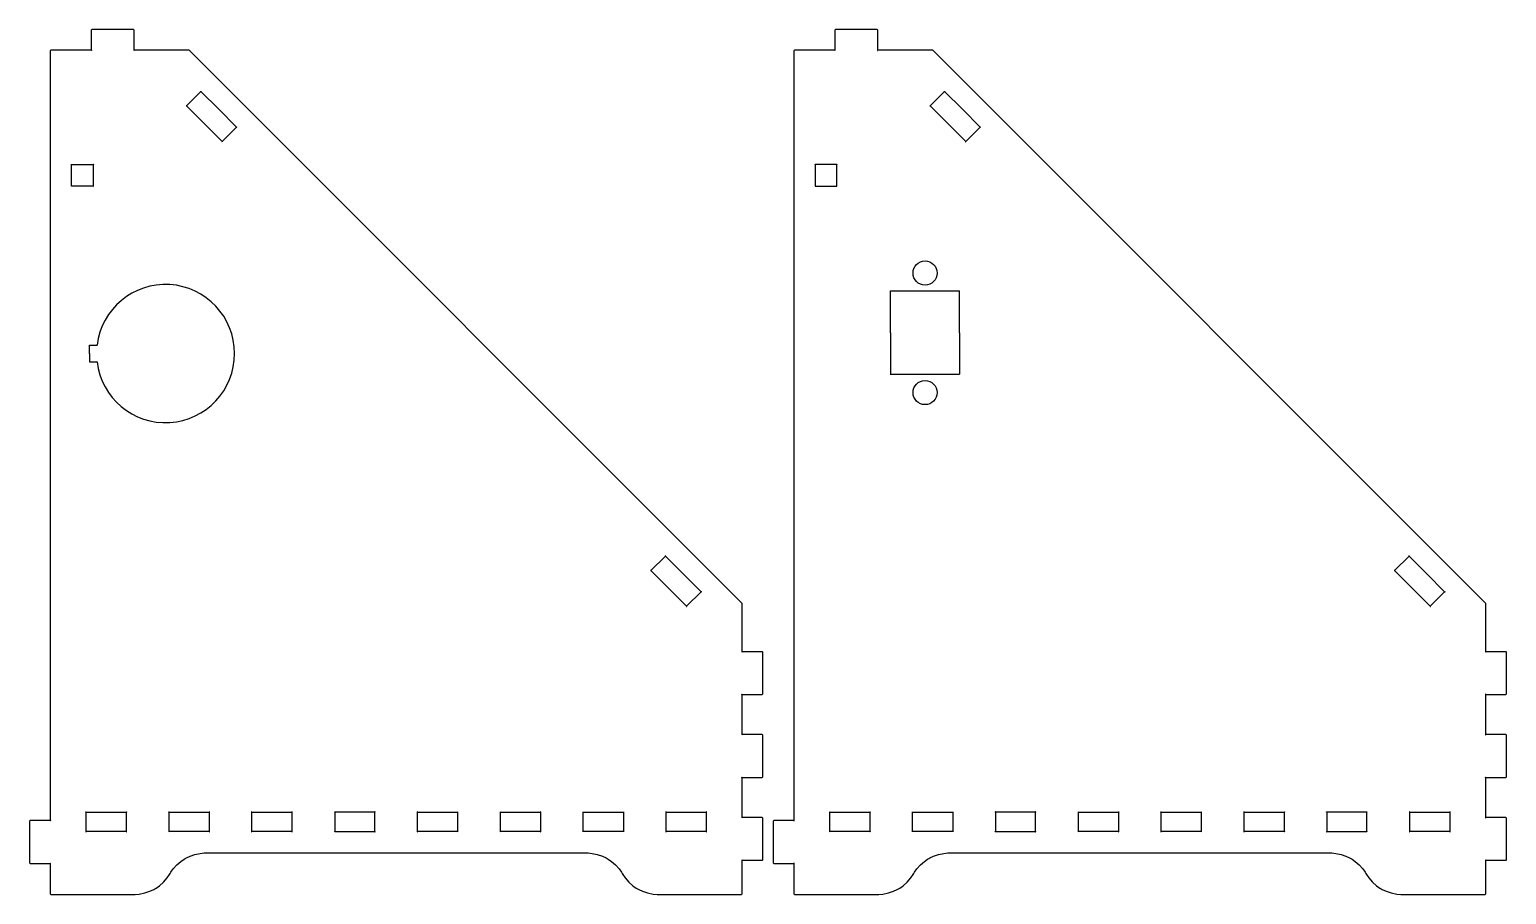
# Model space of a CAD drawing. Header units: millimetres. Extents: x 10 to 778, y 22 to 238.
# Drawn here: x 10.3 to 224.2, y 21.7 to 146.9 of the extents above; entities that cross this region are included whole.
import ezdxf

# ---------------------------------------------------------------- set-up
doc = ezdxf.new("R2010")
doc.units = ezdxf.units.MM
doc.layers.get('0').update_dxf_attribs({"linetype": 'CONTINUOUS'})

msp = doc.modelspace()

# ---------------------------------------------------------------- linework, layer by layer
for p, q in [((135, 109.07), (145, 109.07)), ((135, 103), (135, 109.07)), ((145, 103), (145, 109.07)), ((135, 103), (135, 97.02)), ((145, 103), (145, 97.02)), ((19, 100), (19, 101.2)), ((19, 101.2), (20.07, 101.2)), ((19, 99.98), (19, 100.02)), ((19, 100), (19, 98.8)), ((19, 98.8), (20.07, 98.8)), ((134.93, 97.02), (145, 97.02))]:
    msp.add_line(p, q)
for points in [[(25.36, 146.9), (25.34, 146.9), (19.34, 146.9), (19.32, 146.9), (19.27, 146.87), (19.24, 146.82), (19.24, 146.8), (19.24, 143.9), (19.25, 143.9), (19.28, 143.89), (19.28, 143.86), (19.25, 143.86), (19.24, 143.89), (19.24, 143.9), (13.4, 143.9), (13.38, 143.9), (13.33, 143.87), (13.3, 143.82), (13.3, 143.8), (13.3, 36.8), (13.3, 32.4), (13.31, 32.4), (13.34, 32.39), (13.34, 32.36), (13.31, 32.36), (13.3, 32.39), (13.3, 32.4), (10.4, 32.4), (10.38, 32.4), (10.33, 32.37), (10.3, 32.32), (10.3, 32.3), (10.3, 26.3), (10.3, 26.28), (10.33, 26.23), (10.38, 26.2), (10.4, 26.2), (13.3, 26.2), (13.3, 26.21), (13.31, 26.24), (13.34, 26.24), (13.34, 26.22), (13.31, 26.2), (13.3, 26.2), (13.3, 21.8), (13.3, 21.78), (13.33, 21.73), (13.38, 21.7), (13.4, 21.7), (25.4, 21.7), (25.6, 21.7), (26.2, 21.75), (26.98, 21.91), (27.73, 22.16), (28.28, 22.42), (28.45, 22.52), (28.62, 22.62), (29.11, 22.96), (29.71, 23.49), (30.24, 24.09), (30.58, 24.58), (30.68, 24.75), (30.78, 24.92), (31.11, 25.39), (31.62, 25.97), (32.2, 26.48), (32.67, 26.81), (32.84, 26.91), (33.01, 27.01), (33.54, 27.25), (34.26, 27.5), (35.02, 27.65), (35.6, 27.7), (35.79, 27.7), (91.01, 27.7), (91.2, 27.7), (91.78, 27.65), (92.53, 27.5), (93.26, 27.25), (93.79, 27.01), (93.96, 26.91), (94.12, 26.81), (94.6, 26.48), (95.18, 25.97), (95.69, 25.39), (96.02, 24.92), (96.12, 24.75), (96.22, 24.58), (96.56, 24.09), (97.09, 23.49), (97.68, 22.96), (98.18, 22.62), (98.35, 22.52), (98.52, 22.42), (99.07, 22.16), (99.82, 21.91), (100.6, 21.75), (101.2, 21.7), (101.4, 21.7), (113.4, 21.7), (113.42, 21.7), (113.47, 21.73), (113.5, 21.78), (113.5, 21.8), (113.5, 26.64), (113.49, 26.64), (113.46, 26.65), (113.46, 26.68), (113.48, 26.68), (113.5, 26.65), (113.5, 26.64), (116.4, 26.64), (116.42, 26.64), (116.47, 26.67), (116.5, 26.72), (116.5, 26.74), (116.5, 32.74), (116.5, 32.76), (116.47, 32.81), (116.42, 32.84), (116.4, 32.84), (113.5, 32.84), (113.49, 32.84), (113.46, 32.83), (113.46, 32.8), (113.48, 32.8), (113.5, 32.83), (113.5, 32.84), (113.5, 38.64), (113.49, 38.64), (113.46, 38.65), (113.46, 38.68), (113.48, 38.68), (113.5, 38.65), (113.5, 38.64), (116.4, 38.64), (116.42, 38.64), (116.47, 38.67), (116.5, 38.72), (116.5, 38.74), (116.5, 44.74), (116.5, 44.76), (116.47, 44.81), (116.42, 44.84), (116.4, 44.84), (113.5, 44.84), (113.49, 44.84), (113.46, 44.83), (113.46, 44.8), (113.48, 44.8), (113.5, 44.83), (113.5, 44.84), (113.5, 50.64), (113.49, 50.64), (113.46, 50.66), (113.46, 50.68), (113.48, 50.68), (113.5, 50.65), (113.5, 50.64), (116.4, 50.64), (116.42, 50.64), (116.47, 50.67), (116.5, 50.72), (116.5, 50.74), (116.5, 56.74), (116.5, 56.76), (116.47, 56.81), (116.42, 56.84), (116.4, 56.84), (113.5, 56.84), (113.5, 61.68), (113.5, 63.8), (113.5, 63.82), (113.47, 63.87), (113.47, 63.87), (33.47, 143.87), (33.47, 143.88), (33.42, 143.9), (33.4, 143.9), (31.28, 143.9), (25.44, 143.9), (25.44, 143.89), (25.42, 143.86), (25.4, 143.86), (25.4, 143.89), (25.43, 143.9), (25.44, 143.9), (25.44, 146.8), (25.44, 146.82), (25.41, 146.87)], [(206.77, 22.16), (207.52, 21.91), (208.3, 21.75), (208.9, 21.7), (209.1, 21.7), (221.1, 21.7), (221.12, 21.7), (221.17, 21.73), (221.2, 21.78), (221.2, 21.8), (221.2, 26.64), (224.1, 26.64), (224.12, 26.64), (224.17, 26.67), (224.2, 26.72), (224.2, 26.74), (224.2, 32.74), (224.2, 32.76), (224.17, 32.81), (224.12, 32.84), (224.1, 32.84), (221.2, 32.84), (221.2, 38.64), (221.19, 38.64), (221.16, 38.65), (221.16, 38.68), (221.19, 38.68), (221.2, 38.65), (221.2, 38.64), (224.1, 38.64), (224.12, 38.64), (224.17, 38.67), (224.2, 38.72), (224.2, 38.74), (224.2, 44.74), (224.2, 44.76), (224.17, 44.81), (224.12, 44.84), (224.1, 44.84), (221.2, 44.84), (221.2, 50.64), (221.2, 50.65), (221.19, 50.68), (221.16, 50.68), (221.16, 50.66), (221.19, 50.64), (221.2, 50.64), (224.1, 50.64), (224.12, 50.64), (224.17, 50.67), (224.2, 50.72), (224.2, 50.74), (224.2, 56.74), (224.2, 56.76), (224.17, 56.81), (224.12, 56.84), (224.1, 56.84), (221.2, 56.84), (221.2, 61.68), (221.2, 63.8), (221.2, 63.82), (221.18, 63.87), (221.17, 63.87), (141.17, 143.87), (141.16, 143.88), (141.12, 143.9), (141.1, 143.9), (138.98, 143.9), (133.14, 143.9), (133.14, 146.8), (133.14, 146.82), (133.11, 146.87), (133.06, 146.9), (133.04, 146.9), (127.04, 146.9), (127.02, 146.9), (126.97, 146.87), (126.94, 146.82), (126.94, 146.8), (126.94, 143.9), (126.95, 143.9), (126.98, 143.89), (126.98, 143.86), (126.95, 143.86), (126.94, 143.89), (126.94, 143.9), (121.1, 143.9), (121.08, 143.9), (121.03, 143.87), (121, 143.82), (121, 143.8), (121, 36.8), (121, 32.4), (121, 32.39), (121.01, 32.36), (121.04, 32.36), (121.04, 32.39), (121.01, 32.4), (121, 32.4), (118.1, 32.4), (118.08, 32.4), (118.03, 32.37), (118, 32.32), (118, 32.3), (118, 26.3), (118, 26.28), (118.03, 26.23), (118.08, 26.2), (118.1, 26.2), (121, 26.2), (121, 21.8), (121, 21.78), (121.03, 21.73), (121.08, 21.7), (121.1, 21.7), (133.1, 21.7), (133.3, 21.7), (133.9, 21.75), (134.68, 21.91), (135.43, 22.16), (135.98, 22.42), (136.15, 22.52), (136.32, 22.62), (136.81, 22.96), (137.41, 23.49), (137.94, 24.09), (138.28, 24.58), (138.38, 24.75), (138.48, 24.92), (138.81, 25.39), (139.32, 25.97), (139.9, 26.48), (140.37, 26.81), (140.54, 26.91), (140.71, 27.01), (141.24, 27.25), (141.96, 27.5), (142.72, 27.65), (143.3, 27.7), (143.49, 27.7), (198.71, 27.7), (198.9, 27.7), (199.48, 27.65), (200.24, 27.5), (200.96, 27.25), (201.49, 27.01), (201.66, 26.91), (201.83, 26.81), (202.3, 26.48), (202.88, 25.97), (203.39, 25.39), (203.72, 24.92), (203.82, 24.75), (203.92, 24.58), (204.26, 24.09), (204.79, 23.49), (205.38, 22.96), (205.88, 22.62), (206.05, 22.52), (206.22, 22.42)], [(133.13, 143.9), (133.1, 143.89), (133.1, 143.86), (133.12, 143.86), (133.14, 143.89), (133.14, 143.9)], [(35.13, 137.99), (35.11, 138), (35.09, 137.99), (35.11, 137.96), (35.12, 137.95), (37.7, 135.37), (40.28, 132.79), (38.19, 130.7), (38.2, 130.69), (38.21, 130.66), (38.19, 130.65), (38.17, 130.66), (38.18, 130.69), (38.19, 130.7), (33.03, 135.86), (33.02, 135.85), (32.99, 135.84), (32.98, 135.86), (32.99, 135.88), (33.02, 135.87), (33.03, 135.86), (35.12, 137.95), (35.12, 137.96)], [(140.69, 135.84), (140.72, 135.85), (140.73, 135.86), (145.89, 130.7), (147.98, 132.79), (145.4, 135.37), (142.81, 137.95), (142.82, 137.96), (142.83, 137.99), (142.81, 138), (142.79, 137.99), (142.81, 137.96), (142.81, 137.95), (140.73, 135.86), (140.72, 135.87), (140.69, 135.88), (140.67, 135.86)], [(40.28, 132.78), (40.32, 132.77), (40.33, 132.79), (40.32, 132.81), (40.28, 132.79), (40.28, 132.79)], [(148.03, 132.79), (148.01, 132.81), (147.98, 132.79), (147.98, 132.79), (147.98, 132.78), (148.01, 132.77)], [(145.88, 130.69), (145.87, 130.66), (145.89, 130.65), (145.91, 130.66), (145.9, 130.69), (145.89, 130.7)], [(16.4, 127.36), (16.38, 127.39), (16.36, 127.39), (16.36, 127.36), (16.39, 127.35), (16.4, 127.35)], [(16.4, 125.8), (16.4, 127.35), (19.5, 127.35), (19.5, 127.36), (19.51, 127.39), (19.54, 127.39), (19.54, 127.36), (19.51, 127.35), (19.5, 127.35), (19.5, 124.25), (19.5, 124.24), (19.51, 124.21), (19.54, 124.21), (19.54, 124.24), (19.51, 124.25), (19.5, 124.25), (16.4, 124.25)], [(124.09, 127.35), (124.1, 127.35), (124.1, 125.8), (124.1, 124.25), (124.1, 124.24), (124.09, 124.21), (124.06, 124.21), (124.06, 124.24), (124.09, 124.25), (124.1, 124.25), (127.2, 124.25), (127.21, 124.25), (127.24, 124.24), (127.24, 124.21), (127.21, 124.21), (127.2, 124.24), (127.2, 124.25), (127.2, 127.35), (127.21, 127.35), (127.24, 127.36), (127.24, 127.39), (127.21, 127.39), (127.2, 127.36), (127.2, 127.35), (124.1, 127.35), (124.1, 127.36), (124.09, 127.39), (124.06, 127.39), (124.06, 127.36)], [(16.4, 124.24), (16.4, 124.25), (16.39, 124.25), (16.36, 124.24), (16.36, 124.21), (16.38, 124.21)], [(102.37, 70.72), (102.38, 70.69), (102.39, 70.68), (100.3, 68.59), (100.29, 68.58), (100.26, 68.57), (100.25, 68.59), (100.26, 68.61), (100.29, 68.6), (100.3, 68.59), (105.46, 63.43), (105.45, 63.42), (105.44, 63.39), (105.46, 63.38), (105.48, 63.39), (105.47, 63.42), (105.46, 63.43), (107.55, 65.51), (107.56, 65.51), (107.59, 65.5), (107.6, 65.51), (107.59, 65.54), (107.56, 65.52), (107.55, 65.51), (104.97, 68.1), (102.39, 70.68), (102.39, 70.69), (102.41, 70.72), (102.39, 70.73)], [(213.18, 63.39), (213.17, 63.42), (213.16, 63.43), (208, 68.59), (210.09, 70.68), (212.67, 68.1), (215.25, 65.51), (213.16, 63.43), (213.16, 63.42), (213.14, 63.39), (213.16, 63.38)], [(210.09, 70.68), (210.09, 70.69), (210.11, 70.72), (210.09, 70.73), (210.07, 70.72), (210.08, 70.69)], [(208, 68.59), (207.99, 68.6), (207.96, 68.61), (207.95, 68.59), (207.96, 68.57), (207.99, 68.58)], [(215.3, 65.51), (215.29, 65.54), (215.25, 65.52), (215.25, 65.51), (215.25, 65.51), (215.29, 65.5)], [(113.46, 56.82), (113.46, 56.8), (113.48, 56.8), (113.5, 56.83), (113.5, 56.84), (113.49, 56.84)], [(221.19, 56.8), (221.2, 56.83), (221.2, 56.84), (221.19, 56.84), (221.16, 56.82), (221.16, 56.8)], [(221.19, 44.84), (221.16, 44.83), (221.16, 44.8), (221.19, 44.8), (221.2, 44.83), (221.2, 44.84)], [(18.5, 30.8), (18.5, 33.6), (18.49, 33.6), (18.46, 33.61), (18.46, 33.64), (18.48, 33.64), (18.5, 33.61), (18.5, 33.6), (24.3, 33.6), (24.3, 33.61), (24.31, 33.64), (24.34, 33.64), (24.34, 33.61), (24.31, 33.6), (24.3, 33.6), (24.3, 30.8), (21.4, 30.8)], [(33.4, 30.8), (30.5, 30.8), (30.49, 30.8), (30.46, 30.79), (30.46, 30.76), (30.49, 30.76), (30.5, 30.79), (30.5, 30.8), (30.5, 33.6), (30.49, 33.6), (30.46, 33.61), (30.46, 33.64), (30.49, 33.64), (30.5, 33.61), (30.5, 33.6), (36.3, 33.6), (36.3, 30.8)], [(36.34, 33.64), (36.31, 33.64), (36.3, 33.61), (36.3, 33.6), (36.31, 33.6), (36.34, 33.61)], [(42.48, 33.64), (42.46, 33.64), (42.46, 33.61), (42.49, 33.6), (42.5, 33.6), (48.3, 33.6), (48.31, 33.6), (48.34, 33.61), (48.34, 33.64), (48.31, 33.64), (48.3, 33.61), (48.3, 33.6), (48.3, 30.8), (45.4, 30.8), (42.5, 30.8), (42.5, 33.6), (42.5, 33.61)], [(60.34, 30.76), (60.34, 30.79), (60.31, 30.8), (60.3, 30.8), (60.3, 33.6), (54.5, 33.6), (54.5, 33.61), (54.48, 33.64), (54.46, 33.64), (54.46, 33.61), (54.49, 33.6), (54.5, 33.6), (54.5, 30.8), (54.49, 30.8), (54.46, 30.79), (54.46, 30.76), (54.48, 30.76), (54.5, 30.79), (54.5, 30.8), (57.4, 30.8), (60.3, 30.8), (60.3, 30.79), (60.31, 30.76)], [(60.34, 33.61), (60.34, 33.64), (60.31, 33.64), (60.3, 33.61), (60.3, 33.6), (60.31, 33.6)], [(66.5, 30.8), (66.5, 33.6), (66.5, 33.61), (66.48, 33.64), (66.46, 33.64), (66.46, 33.61), (66.49, 33.6), (66.5, 33.6), (72.3, 33.6), (72.3, 30.8), (69.4, 30.8)], [(72.3, 33.6), (72.31, 33.6), (72.34, 33.61), (72.34, 33.64), (72.31, 33.64), (72.3, 33.61)], [(84.31, 33.64), (84.3, 33.61), (84.3, 33.6), (84.3, 30.8), (81.4, 30.8), (78.5, 30.8), (78.49, 30.8), (78.46, 30.79), (78.46, 30.76), (78.48, 30.76), (78.5, 30.79), (78.5, 30.8), (78.5, 33.6), (78.5, 33.61), (78.48, 33.64), (78.46, 33.64), (78.46, 33.61), (78.49, 33.6), (78.5, 33.6), (84.3, 33.6), (84.31, 33.6), (84.34, 33.61), (84.34, 33.64)], [(93.4, 30.8), (90.5, 30.8), (90.5, 33.6), (90.5, 33.61), (90.48, 33.64), (90.46, 33.64), (90.46, 33.61), (90.49, 33.6), (90.5, 33.6), (96.3, 33.6), (96.3, 33.61), (96.31, 33.64), (96.34, 33.64), (96.34, 33.61), (96.31, 33.6), (96.3, 33.6), (96.3, 30.8), (96.31, 30.8), (96.34, 30.79), (96.34, 30.76), (96.31, 30.76), (96.3, 30.79), (96.3, 30.8)], [(102.48, 30.76), (102.5, 30.79), (102.5, 30.8), (102.5, 33.6), (102.5, 33.61), (102.48, 33.64), (102.46, 33.64), (102.46, 33.61), (102.49, 33.6), (102.5, 33.6), (108.3, 33.6), (108.31, 33.6), (108.34, 33.61), (108.34, 33.64), (108.31, 33.64), (108.3, 33.61), (108.3, 33.6), (108.3, 30.8), (105.4, 30.8), (102.5, 30.8), (102.49, 30.8), (102.46, 30.79), (102.46, 30.76)], [(126.19, 33.6), (126.2, 33.6), (126.2, 33.61), (126.18, 33.64), (126.16, 33.64), (126.16, 33.61)], [(126.16, 30.79), (126.16, 30.76), (126.18, 30.76), (126.2, 30.79), (126.2, 30.8), (126.2, 33.6), (132, 33.6), (132, 33.61), (132.01, 33.64), (132.04, 33.64), (132.04, 33.61), (132.01, 33.6), (132, 33.6), (132, 30.8), (132.01, 30.8), (132.04, 30.79), (132.04, 30.76), (132.01, 30.76), (132, 30.79), (132, 30.8), (129.1, 30.8), (126.2, 30.8), (126.19, 30.8)], [(141.1, 30.8), (138.2, 30.8), (138.19, 30.8), (138.16, 30.79), (138.16, 30.76), (138.18, 30.76), (138.2, 30.79), (138.2, 30.8), (138.2, 33.6), (138.2, 33.61), (138.18, 33.64), (138.16, 33.64), (138.16, 33.61), (138.19, 33.6), (138.2, 33.6), (144, 33.6), (144.01, 33.6), (144.04, 33.61), (144.04, 33.64), (144.01, 33.64), (144, 33.61), (144, 33.6), (144, 30.8), (144.01, 30.8), (144.04, 30.79), (144.04, 30.76), (144.01, 30.76), (144, 30.79), (144, 30.8)], [(156.01, 33.64), (156, 33.61), (156, 33.6), (150.2, 33.6), (150.2, 33.61), (150.19, 33.64), (150.16, 33.64), (150.16, 33.61), (150.19, 33.6), (150.2, 33.6), (150.2, 30.8), (150.2, 30.79), (150.19, 30.76), (150.16, 30.76), (150.16, 30.79), (150.19, 30.8), (150.2, 30.8), (153.1, 30.8), (156, 30.8), (156, 33.6), (156.01, 33.6), (156.04, 33.61), (156.04, 33.64)], [(162.16, 33.64), (162.16, 33.61), (162.19, 33.6), (162.2, 33.6), (162.2, 33.61), (162.19, 33.64)], [(162.2, 30.8), (162.2, 33.6), (168, 33.6), (168, 33.61), (168.01, 33.64), (168.04, 33.64), (168.04, 33.61), (168.01, 33.6), (168, 33.6), (168, 30.8), (168, 30.79), (168.01, 30.76), (168.04, 30.76), (168.04, 30.79), (168.01, 30.8), (168, 30.8), (165.1, 30.8)], [(180, 33.6), (180, 30.8), (180, 30.79), (180.01, 30.76), (180.04, 30.76), (180.04, 30.79), (180.01, 30.8), (180, 30.8), (177.1, 30.8), (174.2, 30.8), (174.2, 33.6), (174.19, 33.6), (174.16, 33.61), (174.16, 33.64), (174.19, 33.64), (174.2, 33.61), (174.2, 33.6)], [(180.01, 33.64), (180, 33.61), (180, 33.6), (180.01, 33.6), (180.04, 33.61), (180.04, 33.64)], [(189.1, 30.8), (186.2, 30.8), (186.19, 30.8), (186.16, 30.79), (186.16, 30.76), (186.19, 30.76), (186.2, 30.79), (186.2, 30.8), (186.2, 33.6), (186.2, 33.61), (186.19, 33.64), (186.16, 33.64), (186.16, 33.61), (186.19, 33.6), (186.2, 33.6), (192, 33.6), (192, 33.61), (192.01, 33.64), (192.04, 33.64), (192.04, 33.61), (192.01, 33.6), (192, 33.6), (192, 30.8), (192.01, 30.8), (192.04, 30.79), (192.04, 30.76), (192.01, 30.76), (192, 30.79), (192, 30.8)], [(198.2, 30.79), (198.2, 30.8), (201.1, 30.8), (204, 30.8), (204, 30.79), (204.01, 30.76), (204.04, 30.76), (204.04, 30.79), (204.01, 30.8), (204, 30.8), (204, 33.6), (204.01, 33.6), (204.04, 33.61), (204.04, 33.64), (204.01, 33.64), (204, 33.61), (204, 33.6), (198.2, 33.6), (198.19, 33.6), (198.16, 33.61), (198.16, 33.64), (198.19, 33.64), (198.2, 33.61), (198.2, 33.6), (198.2, 30.8), (198.19, 30.8), (198.16, 30.79), (198.16, 30.76), (198.19, 30.76)], [(213.1, 30.8), (210.2, 30.8), (210.19, 30.8), (210.16, 30.79), (210.16, 30.76), (210.19, 30.76), (210.2, 30.79), (210.2, 30.8), (210.2, 33.6), (210.2, 33.61), (210.19, 33.64), (210.16, 33.64), (210.16, 33.61), (210.19, 33.6), (210.2, 33.6), (216, 33.6), (216, 30.8)], [(216.04, 33.64), (216.01, 33.64), (216, 33.61), (216, 33.6), (216.01, 33.6), (216.04, 33.61)], [(221.2, 32.83), (221.2, 32.84), (221.19, 32.84), (221.16, 32.83), (221.16, 32.8), (221.19, 32.8)], [(18.5, 30.8), (18.49, 30.8), (18.46, 30.79), (18.46, 30.76), (18.48, 30.76), (18.5, 30.79)], [(24.31, 30.76), (24.34, 30.76), (24.34, 30.79), (24.31, 30.8), (24.3, 30.8), (24.3, 30.79)], [(36.34, 30.79), (36.31, 30.8), (36.3, 30.8), (36.3, 30.79), (36.31, 30.76), (36.34, 30.76)], [(42.46, 30.79), (42.46, 30.76), (42.48, 30.76), (42.5, 30.79), (42.5, 30.8), (42.49, 30.8)], [(48.3, 30.79), (48.31, 30.76), (48.34, 30.76), (48.34, 30.79), (48.31, 30.8), (48.3, 30.8)], [(66.49, 30.8), (66.46, 30.79), (66.46, 30.76), (66.48, 30.76), (66.5, 30.79), (66.5, 30.8)], [(72.3, 30.8), (72.3, 30.79), (72.31, 30.76), (72.34, 30.76), (72.34, 30.79), (72.31, 30.8)], [(84.3, 30.8), (84.3, 30.79), (84.31, 30.76), (84.34, 30.76), (84.34, 30.79), (84.31, 30.8)], [(90.5, 30.8), (90.49, 30.8), (90.46, 30.79), (90.46, 30.76), (90.48, 30.76), (90.5, 30.79)], [(108.34, 30.76), (108.34, 30.79), (108.31, 30.8), (108.3, 30.8), (108.3, 30.79), (108.31, 30.76)], [(156, 30.79), (156.01, 30.76), (156.04, 30.76), (156.04, 30.79), (156.01, 30.8), (156, 30.8)], [(162.16, 30.79), (162.16, 30.76), (162.19, 30.76), (162.2, 30.79), (162.2, 30.8), (162.19, 30.8)], [(174.19, 30.76), (174.2, 30.79), (174.2, 30.8), (174.19, 30.8), (174.16, 30.79), (174.16, 30.76)], [(216, 30.79), (216.01, 30.76), (216.04, 30.76), (216.04, 30.79), (216.01, 30.8), (216, 30.8)], [(121, 26.2), (121.01, 26.2), (121.04, 26.22), (121.04, 26.24), (121.01, 26.24), (121, 26.21)], [(221.2, 26.64), (221.2, 26.65), (221.19, 26.68), (221.16, 26.68), (221.16, 26.65), (221.19, 26.64)]]:
    msp.add_lwpolyline(points, close=True)
for centre in [(140, 111.65), (140, 94.35)]:
    msp.add_circle(centre, 1.75)
msp.add_arc((30, 100), 10, -173.1144, 173.1012)

doc.saveas('drawing.dxf')
